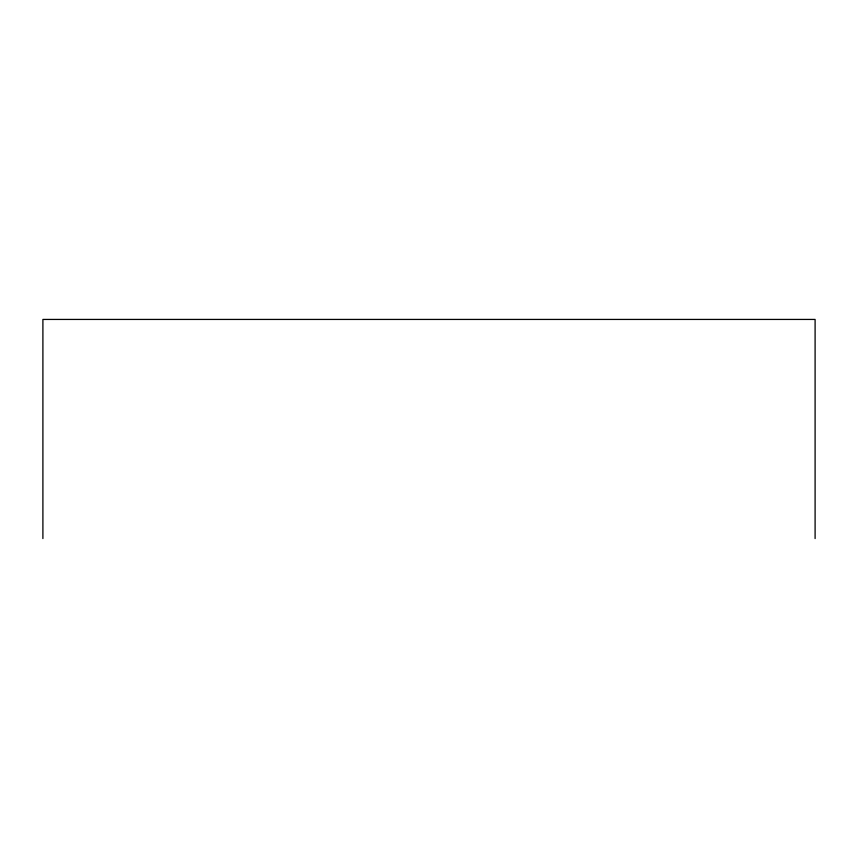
<?xml version="1.0" encoding="UTF-8"?>
<svg xmlns="http://www.w3.org/2000/svg" width="858" height="858" viewBox="0 0 858 858"><rect width="100%" height="100%" fill="white"/><g stroke="black" fill="none" stroke-linecap="round" stroke-linejoin="round"><path stroke-width="1.29" d="M815.1 538.567L815.1 319.433L42.9 319.433L42.9 538.567"/></g></svg>
